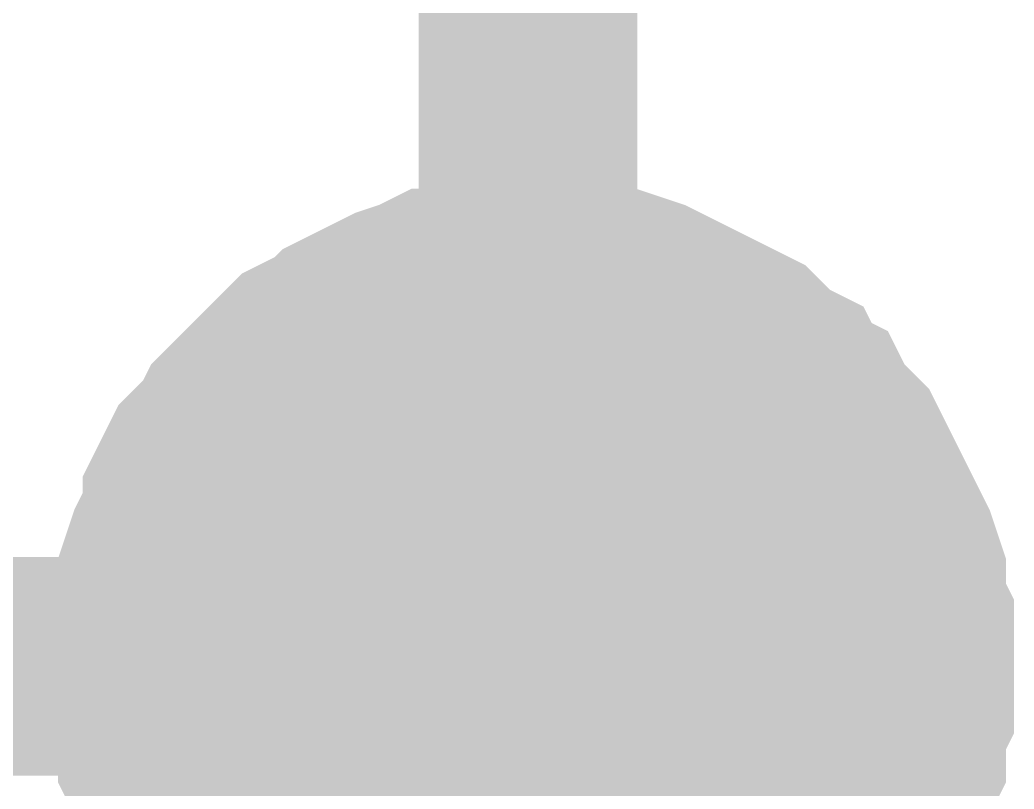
# Model space of a CAD drawing. Header units: inches. Extents: x 0 to 22.3, y 0 to 15.7.
# Drawn here: x 2.5727 to 2.6263, y 5.4932 to 5.5348 of the extents above; entities that cross this region are included whole.
import ezdxf

# ---------------------------------------------------------------- set-up
doc = ezdxf.new("R2010")
doc.units = ezdxf.units.IN
doc.header["$MEASUREMENT"] = 0
doc.layers.add('Sheet', color=255, linetype='Continuous')

msp = doc.modelspace()

# ---------------------------------------------------------------- linework, layer by layer
at = {"layer": 'Sheet'}
for points in [[(2.600075, 6.669848, 0.0118, 0.0118, 0), (2.600075, 5.499862, 0.0118, 0.0118, 0), (2.600075, 5.430025, 0.0118, 0.0118, 0)], [(2.580184, 5.499862, 0.0118, 0.0118, 0), (2.580184, 5.500746, 0.0118, 0.0118, 0), (2.580184, 5.502072, 0.0118, 0.0118, 0), (2.580626, 5.502956, 0.0118, 0.0118, 0), (2.580626, 5.50384, 0.0118, 0.0118, 0), (2.580626, 5.504724, 0.0118, 0.0118, 0), (2.581068, 5.50605, 0.0118, 0.0118, 0), (2.58151, 5.506934, 0.0118, 0.0118, 0), (2.581952, 5.507818, 0.0118, 0.0118, 0), (2.581952, 5.508702, 0.0118, 0.0118, 0), (2.582394, 5.509586, 0.0118, 0.0118, 0), (2.582836, 5.51047, 0.0118, 0.0118, 0), (2.58372, 5.511354, 0.0118, 0.0118, 0), (2.584162, 5.511796, 0.0118, 0.0118, 0), (2.584604, 5.51268, 0.0118, 0.0118, 0), (2.585488, 5.513564, 0.0118, 0.0118, 0), (2.58593, 5.514006, 0.0118, 0.0118, 0), (2.586814, 5.51489, 0.0118, 0.0118, 0), (2.587256, 5.515332, 0.0118, 0.0118, 0), (2.58814, 5.516216, 0.0118, 0.0118, 0), (2.589024, 5.516658, 0.0118, 0.0118, 0), (2.589908, 5.5171, 0.0118, 0.0118, 0), (2.59035, 5.517542, 0.0118, 0.0118, 0), (2.591235, 5.517984, 0.0118, 0.0118, 0), (2.592119, 5.518426, 0.0118, 0.0118, 0), (2.593003, 5.518868, 0.0118, 0.0118, 0), (2.594329, 5.51931, 0.0118, 0.0118, 0), (2.595213, 5.519752, 0.0118, 0.0118, 0), (2.596097, 5.519752, 0.0118, 0.0118, 0), (2.596981, 5.519752, 0.0118, 0.0118, 0), (2.597865, 5.520194, 0.0118, 0.0118, 0), (2.599191, 5.520194, 0.0118, 0.0118, 0), (2.600075, 5.520194, 0.0118, 0.0118, 0)], [(2.580184, 5.499862, 0.0118, 0.0118, 0), (2.580184, 5.500746, 0.0118, 0.0118, 0), (2.580184, 5.502072, 0.0118, 0.0118, 0), (2.580626, 5.502956, 0.0118, 0.0118, 0), (2.580626, 5.50384, 0.0118, 0.0118, 0), (2.580626, 5.504724, 0.0118, 0.0118, 0), (2.581068, 5.50605, 0.0118, 0.0118, 0), (2.58151, 5.506934, 0.0118, 0.0118, 0), (2.581952, 5.507818, 0.0118, 0.0118, 0), (2.581952, 5.508702, 0.0118, 0.0118, 0), (2.582394, 5.509586, 0.0118, 0.0118, 0), (2.582836, 5.51047, 0.0118, 0.0118, 0), (2.58372, 5.511354, 0.0118, 0.0118, 0), (2.584162, 5.511796, 0.0118, 0.0118, 0), (2.584604, 5.51268, 0.0118, 0.0118, 0), (2.585488, 5.513564, 0.0118, 0.0118, 0), (2.58593, 5.514006, 0.0118, 0.0118, 0), (2.586814, 5.51489, 0.0118, 0.0118, 0), (2.587256, 5.515332, 0.0118, 0.0118, 0), (2.58814, 5.516216, 0.0118, 0.0118, 0), (2.589024, 5.516658, 0.0118, 0.0118, 0), (2.589908, 5.5171, 0.0118, 0.0118, 0), (2.59035, 5.517542, 0.0118, 0.0118, 0), (2.591235, 5.517984, 0.0118, 0.0118, 0), (2.592119, 5.518426, 0.0118, 0.0118, 0), (2.593003, 5.518868, 0.0118, 0.0118, 0), (2.594329, 5.51931, 0.0118, 0.0118, 0), (2.595213, 5.519752, 0.0118, 0.0118, 0), (2.596097, 5.519752, 0.0118, 0.0118, 0), (2.596981, 5.519752, 0.0118, 0.0118, 0), (2.597865, 5.520194, 0.0118, 0.0118, 0), (2.599191, 5.520194, 0.0118, 0.0118, 0), (2.600075, 5.520194, 0.0118, 0.0118, 0)], [(2.580184, 5.499862, 0.0118, 0.0118, 0), (2.580184, 5.500746, 0.0118, 0.0118, 0), (2.580184, 5.502072, 0.0118, 0.0118, 0), (2.580626, 5.502956, 0.0118, 0.0118, 0), (2.580626, 5.50384, 0.0118, 0.0118, 0), (2.580626, 5.504724, 0.0118, 0.0118, 0), (2.581068, 5.50605, 0.0118, 0.0118, 0), (2.58151, 5.506934, 0.0118, 0.0118, 0), (2.581952, 5.507818, 0.0118, 0.0118, 0), (2.581952, 5.508702, 0.0118, 0.0118, 0), (2.582394, 5.509586, 0.0118, 0.0118, 0), (2.582836, 5.51047, 0.0118, 0.0118, 0), (2.58372, 5.511354, 0.0118, 0.0118, 0), (2.584162, 5.511796, 0.0118, 0.0118, 0), (2.584604, 5.51268, 0.0118, 0.0118, 0), (2.585488, 5.513564, 0.0118, 0.0118, 0), (2.58593, 5.514006, 0.0118, 0.0118, 0), (2.586814, 5.51489, 0.0118, 0.0118, 0), (2.587256, 5.515332, 0.0118, 0.0118, 0), (2.58814, 5.516216, 0.0118, 0.0118, 0), (2.589024, 5.516658, 0.0118, 0.0118, 0), (2.589908, 5.5171, 0.0118, 0.0118, 0), (2.59035, 5.517542, 0.0118, 0.0118, 0), (2.591235, 5.517984, 0.0118, 0.0118, 0), (2.592119, 5.518426, 0.0118, 0.0118, 0), (2.593003, 5.518868, 0.0118, 0.0118, 0), (2.594329, 5.51931, 0.0118, 0.0118, 0), (2.595213, 5.519752, 0.0118, 0.0118, 0), (2.596097, 5.519752, 0.0118, 0.0118, 0), (2.596981, 5.519752, 0.0118, 0.0118, 0), (2.597865, 5.520194, 0.0118, 0.0118, 0), (2.599191, 5.520194, 0.0118, 0.0118, 0), (2.600075, 5.520194, 0.0118, 0.0118, 0)], [(2.580184, 5.499862, 0.0118, 0.0118, 0), (2.580184, 5.500746, 0.0118, 0.0118, 0), (2.580184, 5.502072, 0.0118, 0.0118, 0), (2.580626, 5.502956, 0.0118, 0.0118, 0), (2.580626, 5.50384, 0.0118, 0.0118, 0), (2.580626, 5.504724, 0.0118, 0.0118, 0), (2.581068, 5.50605, 0.0118, 0.0118, 0), (2.58151, 5.506934, 0.0118, 0.0118, 0), (2.581952, 5.507818, 0.0118, 0.0118, 0), (2.581952, 5.508702, 0.0118, 0.0118, 0), (2.582394, 5.509586, 0.0118, 0.0118, 0), (2.582836, 5.51047, 0.0118, 0.0118, 0), (2.58372, 5.511354, 0.0118, 0.0118, 0), (2.584162, 5.511796, 0.0118, 0.0118, 0), (2.584604, 5.51268, 0.0118, 0.0118, 0), (2.585488, 5.513564, 0.0118, 0.0118, 0), (2.58593, 5.514006, 0.0118, 0.0118, 0), (2.586814, 5.51489, 0.0118, 0.0118, 0), (2.587256, 5.515332, 0.0118, 0.0118, 0), (2.58814, 5.516216, 0.0118, 0.0118, 0), (2.589024, 5.516658, 0.0118, 0.0118, 0), (2.589908, 5.5171, 0.0118, 0.0118, 0), (2.59035, 5.517542, 0.0118, 0.0118, 0), (2.591235, 5.517984, 0.0118, 0.0118, 0), (2.592119, 5.518426, 0.0118, 0.0118, 0), (2.593003, 5.518868, 0.0118, 0.0118, 0), (2.594329, 5.51931, 0.0118, 0.0118, 0), (2.595213, 5.519752, 0.0118, 0.0118, 0), (2.596097, 5.519752, 0.0118, 0.0118, 0), (2.596981, 5.519752, 0.0118, 0.0118, 0), (2.597865, 5.520194, 0.0118, 0.0118, 0), (2.599191, 5.520194, 0.0118, 0.0118, 0), (2.600075, 5.520194, 0.0118, 0.0118, 0)], [(2.600075, 5.520194, 0.0118, 0.0118, 0), (2.600075, 5.520194, 0.0118, 0.0118, 0)], [(2.600075, 5.520194, 0.0118, 0.0118, 0), (2.600959, 5.520194, 0.0118, 0.0118, 0), (2.602286, 5.520194, 0.0118, 0.0118, 0), (2.60317, 5.519752, 0.0118, 0.0118, 0), (2.604054, 5.519752, 0.0118, 0.0118, 0), (2.604938, 5.519752, 0.0118, 0.0118, 0), (2.606264, 5.51931, 0.0118, 0.0118, 0), (2.607148, 5.518868, 0.0118, 0.0118, 0), (2.608032, 5.518426, 0.0118, 0.0118, 0), (2.608916, 5.517984, 0.0118, 0.0118, 0), (2.6098, 5.517542, 0.0118, 0.0118, 0), (2.610684, 5.5171, 0.0118, 0.0118, 0), (2.611568, 5.516658, 0.0118, 0.0118, 0), (2.61201, 5.516216, 0.0118, 0.0118, 0), (2.612894, 5.515332, 0.0118, 0.0118, 0), (2.613779, 5.51489, 0.0118, 0.0118, 0), (2.614221, 5.514006, 0.0118, 0.0118, 0), (2.615105, 5.513564, 0.0118, 0.0118, 0), (2.615547, 5.51268, 0.0118, 0.0118, 0), (2.616431, 5.511796, 0.0118, 0.0118, 0), (2.616873, 5.511354, 0.0118, 0.0118, 0), (2.617315, 5.51047, 0.0118, 0.0118, 0), (2.617757, 5.509586, 0.0118, 0.0118, 0), (2.618199, 5.508702, 0.0118, 0.0118, 0), (2.618641, 5.507818, 0.0118, 0.0118, 0), (2.619083, 5.506934, 0.0118, 0.0118, 0), (2.619525, 5.50605, 0.0118, 0.0118, 0), (2.619967, 5.504724, 0.0118, 0.0118, 0), (2.619967, 5.50384, 0.0118, 0.0118, 0), (2.619967, 5.502956, 0.0118, 0.0118, 0), (2.620409, 5.502072, 0.0118, 0.0118, 0), (2.620409, 5.500746, 0.0118, 0.0118, 0), (2.620409, 5.499862, 0.0118, 0.0118, 0)], [(2.600075, 5.520194, 0.0118, 0.0118, 0), (2.600075, 5.520194, 0.0118, 0.0118, 0)], [(2.600075, 5.520194, 0.0118, 0.0118, 0), (2.600959, 5.520194, 0.0118, 0.0118, 0), (2.602286, 5.520194, 0.0118, 0.0118, 0), (2.60317, 5.519752, 0.0118, 0.0118, 0), (2.604054, 5.519752, 0.0118, 0.0118, 0), (2.604938, 5.519752, 0.0118, 0.0118, 0), (2.606264, 5.51931, 0.0118, 0.0118, 0), (2.607148, 5.518868, 0.0118, 0.0118, 0), (2.608032, 5.518426, 0.0118, 0.0118, 0), (2.608916, 5.517984, 0.0118, 0.0118, 0), (2.6098, 5.517542, 0.0118, 0.0118, 0), (2.610684, 5.5171, 0.0118, 0.0118, 0), (2.611568, 5.516658, 0.0118, 0.0118, 0), (2.61201, 5.516216, 0.0118, 0.0118, 0), (2.612894, 5.515332, 0.0118, 0.0118, 0), (2.613779, 5.51489, 0.0118, 0.0118, 0), (2.614221, 5.514006, 0.0118, 0.0118, 0), (2.615105, 5.513564, 0.0118, 0.0118, 0), (2.615547, 5.51268, 0.0118, 0.0118, 0), (2.616431, 5.511796, 0.0118, 0.0118, 0), (2.616873, 5.511354, 0.0118, 0.0118, 0), (2.617315, 5.51047, 0.0118, 0.0118, 0), (2.617757, 5.509586, 0.0118, 0.0118, 0), (2.618199, 5.508702, 0.0118, 0.0118, 0), (2.618641, 5.507818, 0.0118, 0.0118, 0), (2.619083, 5.506934, 0.0118, 0.0118, 0), (2.619525, 5.50605, 0.0118, 0.0118, 0), (2.619967, 5.504724, 0.0118, 0.0118, 0), (2.619967, 5.50384, 0.0118, 0.0118, 0), (2.619967, 5.502956, 0.0118, 0.0118, 0), (2.620409, 5.502072, 0.0118, 0.0118, 0), (2.620409, 5.500746, 0.0118, 0.0118, 0), (2.620409, 5.499862, 0.0118, 0.0118, 0)], [(2.600075, 5.520194, 0.0118, 0.0118, 0), (2.600075, 5.520194, 0.0118, 0.0118, 0)], [(2.600075, 5.520194, 0.0118, 0.0118, 0), (2.600959, 5.520194, 0.0118, 0.0118, 0), (2.602286, 5.520194, 0.0118, 0.0118, 0), (2.60317, 5.519752, 0.0118, 0.0118, 0), (2.604054, 5.519752, 0.0118, 0.0118, 0), (2.604938, 5.519752, 0.0118, 0.0118, 0), (2.606264, 5.51931, 0.0118, 0.0118, 0), (2.607148, 5.518868, 0.0118, 0.0118, 0), (2.608032, 5.518426, 0.0118, 0.0118, 0), (2.608916, 5.517984, 0.0118, 0.0118, 0), (2.6098, 5.517542, 0.0118, 0.0118, 0), (2.610684, 5.5171, 0.0118, 0.0118, 0), (2.611568, 5.516658, 0.0118, 0.0118, 0), (2.61201, 5.516216, 0.0118, 0.0118, 0), (2.612894, 5.515332, 0.0118, 0.0118, 0), (2.613779, 5.51489, 0.0118, 0.0118, 0), (2.614221, 5.514006, 0.0118, 0.0118, 0), (2.615105, 5.513564, 0.0118, 0.0118, 0), (2.615547, 5.51268, 0.0118, 0.0118, 0), (2.616431, 5.511796, 0.0118, 0.0118, 0), (2.616873, 5.511354, 0.0118, 0.0118, 0), (2.617315, 5.51047, 0.0118, 0.0118, 0), (2.617757, 5.509586, 0.0118, 0.0118, 0), (2.618199, 5.508702, 0.0118, 0.0118, 0), (2.618641, 5.507818, 0.0118, 0.0118, 0), (2.619083, 5.506934, 0.0118, 0.0118, 0), (2.619525, 5.50605, 0.0118, 0.0118, 0), (2.619967, 5.504724, 0.0118, 0.0118, 0), (2.619967, 5.50384, 0.0118, 0.0118, 0), (2.619967, 5.502956, 0.0118, 0.0118, 0), (2.620409, 5.502072, 0.0118, 0.0118, 0), (2.620409, 5.500746, 0.0118, 0.0118, 0), (2.620409, 5.499862, 0.0118, 0.0118, 0)], [(2.600075, 5.520194, 0.0118, 0.0118, 0), (2.600075, 5.520194, 0.0118, 0.0118, 0)], [(2.600075, 5.520194, 0.0118, 0.0118, 0), (2.600959, 5.520194, 0.0118, 0.0118, 0), (2.602286, 5.520194, 0.0118, 0.0118, 0), (2.60317, 5.519752, 0.0118, 0.0118, 0), (2.604054, 5.519752, 0.0118, 0.0118, 0), (2.604938, 5.519752, 0.0118, 0.0118, 0), (2.606264, 5.51931, 0.0118, 0.0118, 0), (2.607148, 5.518868, 0.0118, 0.0118, 0), (2.608032, 5.518426, 0.0118, 0.0118, 0), (2.608916, 5.517984, 0.0118, 0.0118, 0), (2.6098, 5.517542, 0.0118, 0.0118, 0), (2.610684, 5.5171, 0.0118, 0.0118, 0), (2.611568, 5.516658, 0.0118, 0.0118, 0), (2.61201, 5.516216, 0.0118, 0.0118, 0), (2.612894, 5.515332, 0.0118, 0.0118, 0), (2.613779, 5.51489, 0.0118, 0.0118, 0), (2.614221, 5.514006, 0.0118, 0.0118, 0), (2.615105, 5.513564, 0.0118, 0.0118, 0), (2.615547, 5.51268, 0.0118, 0.0118, 0), (2.616431, 5.511796, 0.0118, 0.0118, 0), (2.616873, 5.511354, 0.0118, 0.0118, 0), (2.617315, 5.51047, 0.0118, 0.0118, 0), (2.617757, 5.509586, 0.0118, 0.0118, 0), (2.618199, 5.508702, 0.0118, 0.0118, 0), (2.618641, 5.507818, 0.0118, 0.0118, 0), (2.619083, 5.506934, 0.0118, 0.0118, 0), (2.619525, 5.50605, 0.0118, 0.0118, 0), (2.619967, 5.504724, 0.0118, 0.0118, 0), (2.619967, 5.50384, 0.0118, 0.0118, 0), (2.619967, 5.502956, 0.0118, 0.0118, 0), (2.620409, 5.502072, 0.0118, 0.0118, 0), (2.620409, 5.500746, 0.0118, 0.0118, 0), (2.620409, 5.499862, 0.0118, 0.0118, 0)], [(2.580184, 5.499862, 0.0039, 0.0039, 0), (2.580184, 5.500746, 0.0039, 0.0039, 0), (2.580184, 5.502072, 0.0039, 0.0039, 0), (2.580626, 5.502956, 0.0039, 0.0039, 0), (2.580626, 5.50384, 0.0039, 0.0039, 0), (2.580626, 5.504724, 0.0039, 0.0039, 0), (2.581068, 5.50605, 0.0039, 0.0039, 0), (2.58151, 5.506934, 0.0039, 0.0039, 0), (2.581952, 5.507818, 0.0039, 0.0039, 0), (2.581952, 5.508702, 0.0039, 0.0039, 0), (2.582394, 5.509586, 0.0039, 0.0039, 0), (2.582836, 5.51047, 0.0039, 0.0039, 0), (2.58372, 5.511354, 0.0039, 0.0039, 0), (2.584162, 5.511796, 0.0039, 0.0039, 0), (2.584604, 5.51268, 0.0039, 0.0039, 0), (2.585488, 5.513564, 0.0039, 0.0039, 0), (2.58593, 5.514006, 0.0039, 0.0039, 0), (2.586814, 5.51489, 0.0039, 0.0039, 0), (2.587256, 5.515332, 0.0039, 0.0039, 0), (2.58814, 5.516216, 0.0039, 0.0039, 0), (2.589024, 5.516658, 0.0039, 0.0039, 0), (2.589908, 5.5171, 0.0039, 0.0039, 0), (2.59035, 5.517542, 0.0039, 0.0039, 0), (2.591235, 5.517984, 0.0039, 0.0039, 0), (2.592119, 5.518426, 0.0039, 0.0039, 0), (2.593003, 5.518868, 0.0039, 0.0039, 0), (2.594329, 5.51931, 0.0039, 0.0039, 0), (2.595213, 5.519752, 0.0039, 0.0039, 0), (2.596097, 5.519752, 0.0039, 0.0039, 0), (2.596981, 5.519752, 0.0039, 0.0039, 0), (2.597865, 5.520194, 0.0039, 0.0039, 0), (2.599191, 5.520194, 0.0039, 0.0039, 0), (2.600075, 5.520194, 0.0039, 0.0039, 0)], [(2.580184, 5.499862, 0.0039, 0.0039, 0), (2.580184, 5.500746, 0.0039, 0.0039, 0), (2.580184, 5.502072, 0.0039, 0.0039, 0), (2.580626, 5.502956, 0.0039, 0.0039, 0), (2.580626, 5.50384, 0.0039, 0.0039, 0), (2.580626, 5.504724, 0.0039, 0.0039, 0), (2.581068, 5.50605, 0.0039, 0.0039, 0), (2.58151, 5.506934, 0.0039, 0.0039, 0), (2.581952, 5.507818, 0.0039, 0.0039, 0), (2.581952, 5.508702, 0.0039, 0.0039, 0), (2.582394, 5.509586, 0.0039, 0.0039, 0), (2.582836, 5.51047, 0.0039, 0.0039, 0), (2.58372, 5.511354, 0.0039, 0.0039, 0), (2.584162, 5.511796, 0.0039, 0.0039, 0), (2.584604, 5.51268, 0.0039, 0.0039, 0), (2.585488, 5.513564, 0.0039, 0.0039, 0), (2.58593, 5.514006, 0.0039, 0.0039, 0), (2.586814, 5.51489, 0.0039, 0.0039, 0), (2.587256, 5.515332, 0.0039, 0.0039, 0), (2.58814, 5.516216, 0.0039, 0.0039, 0), (2.589024, 5.516658, 0.0039, 0.0039, 0), (2.589908, 5.5171, 0.0039, 0.0039, 0), (2.59035, 5.517542, 0.0039, 0.0039, 0), (2.591235, 5.517984, 0.0039, 0.0039, 0), (2.592119, 5.518426, 0.0039, 0.0039, 0), (2.593003, 5.518868, 0.0039, 0.0039, 0), (2.594329, 5.51931, 0.0039, 0.0039, 0), (2.595213, 5.519752, 0.0039, 0.0039, 0), (2.596097, 5.519752, 0.0039, 0.0039, 0), (2.596981, 5.519752, 0.0039, 0.0039, 0), (2.597865, 5.520194, 0.0039, 0.0039, 0), (2.599191, 5.520194, 0.0039, 0.0039, 0), (2.600075, 5.520194, 0.0039, 0.0039, 0)], [(2.580184, 5.499862, 0.0039, 0.0039, 0), (2.580184, 5.500746, 0.0039, 0.0039, 0), (2.580184, 5.502072, 0.0039, 0.0039, 0), (2.580626, 5.502956, 0.0039, 0.0039, 0), (2.580626, 5.50384, 0.0039, 0.0039, 0), (2.580626, 5.504724, 0.0039, 0.0039, 0), (2.581068, 5.50605, 0.0039, 0.0039, 0), (2.58151, 5.506934, 0.0039, 0.0039, 0), (2.581952, 5.507818, 0.0039, 0.0039, 0), (2.581952, 5.508702, 0.0039, 0.0039, 0), (2.582394, 5.509586, 0.0039, 0.0039, 0), (2.582836, 5.51047, 0.0039, 0.0039, 0), (2.58372, 5.511354, 0.0039, 0.0039, 0), (2.584162, 5.511796, 0.0039, 0.0039, 0), (2.584604, 5.51268, 0.0039, 0.0039, 0), (2.585488, 5.513564, 0.0039, 0.0039, 0), (2.58593, 5.514006, 0.0039, 0.0039, 0), (2.586814, 5.51489, 0.0039, 0.0039, 0), (2.587256, 5.515332, 0.0039, 0.0039, 0), (2.58814, 5.516216, 0.0039, 0.0039, 0), (2.589024, 5.516658, 0.0039, 0.0039, 0), (2.589908, 5.5171, 0.0039, 0.0039, 0), (2.59035, 5.517542, 0.0039, 0.0039, 0), (2.591235, 5.517984, 0.0039, 0.0039, 0), (2.592119, 5.518426, 0.0039, 0.0039, 0), (2.593003, 5.518868, 0.0039, 0.0039, 0), (2.594329, 5.51931, 0.0039, 0.0039, 0), (2.595213, 5.519752, 0.0039, 0.0039, 0), (2.596097, 5.519752, 0.0039, 0.0039, 0), (2.596981, 5.519752, 0.0039, 0.0039, 0), (2.597865, 5.520194, 0.0039, 0.0039, 0), (2.599191, 5.520194, 0.0039, 0.0039, 0), (2.600075, 5.520194, 0.0039, 0.0039, 0)], [(2.580184, 5.499862, 0.0039, 0.0039, 0), (2.580184, 5.500746, 0.0039, 0.0039, 0), (2.580184, 5.502072, 0.0039, 0.0039, 0), (2.580626, 5.502956, 0.0039, 0.0039, 0), (2.580626, 5.50384, 0.0039, 0.0039, 0), (2.580626, 5.504724, 0.0039, 0.0039, 0), (2.581068, 5.50605, 0.0039, 0.0039, 0), (2.58151, 5.506934, 0.0039, 0.0039, 0), (2.581952, 5.507818, 0.0039, 0.0039, 0), (2.581952, 5.508702, 0.0039, 0.0039, 0), (2.582394, 5.509586, 0.0039, 0.0039, 0), (2.582836, 5.51047, 0.0039, 0.0039, 0), (2.58372, 5.511354, 0.0039, 0.0039, 0), (2.584162, 5.511796, 0.0039, 0.0039, 0), (2.584604, 5.51268, 0.0039, 0.0039, 0), (2.585488, 5.513564, 0.0039, 0.0039, 0), (2.58593, 5.514006, 0.0039, 0.0039, 0), (2.586814, 5.51489, 0.0039, 0.0039, 0), (2.587256, 5.515332, 0.0039, 0.0039, 0), (2.58814, 5.516216, 0.0039, 0.0039, 0), (2.589024, 5.516658, 0.0039, 0.0039, 0), (2.589908, 5.5171, 0.0039, 0.0039, 0), (2.59035, 5.517542, 0.0039, 0.0039, 0), (2.591235, 5.517984, 0.0039, 0.0039, 0), (2.592119, 5.518426, 0.0039, 0.0039, 0), (2.593003, 5.518868, 0.0039, 0.0039, 0), (2.594329, 5.51931, 0.0039, 0.0039, 0), (2.595213, 5.519752, 0.0039, 0.0039, 0), (2.596097, 5.519752, 0.0039, 0.0039, 0), (2.596981, 5.519752, 0.0039, 0.0039, 0), (2.597865, 5.520194, 0.0039, 0.0039, 0), (2.599191, 5.520194, 0.0039, 0.0039, 0), (2.600075, 5.520194, 0.0039, 0.0039, 0)], [(2.600075, 5.520194, 0.0039, 0.0039, 0), (2.600075, 5.520194, 0.0039, 0.0039, 0)], [(2.600075, 5.520194, 0.0039, 0.0039, 0), (2.600959, 5.520194, 0.0039, 0.0039, 0), (2.602286, 5.520194, 0.0039, 0.0039, 0), (2.60317, 5.519752, 0.0039, 0.0039, 0), (2.604054, 5.519752, 0.0039, 0.0039, 0), (2.604938, 5.519752, 0.0039, 0.0039, 0), (2.606264, 5.51931, 0.0039, 0.0039, 0), (2.607148, 5.518868, 0.0039, 0.0039, 0), (2.608032, 5.518426, 0.0039, 0.0039, 0), (2.608916, 5.517984, 0.0039, 0.0039, 0), (2.6098, 5.517542, 0.0039, 0.0039, 0), (2.610684, 5.5171, 0.0039, 0.0039, 0), (2.611568, 5.516658, 0.0039, 0.0039, 0), (2.61201, 5.516216, 0.0039, 0.0039, 0), (2.612894, 5.515332, 0.0039, 0.0039, 0), (2.613779, 5.51489, 0.0039, 0.0039, 0), (2.614221, 5.514006, 0.0039, 0.0039, 0), (2.615105, 5.513564, 0.0039, 0.0039, 0), (2.615547, 5.51268, 0.0039, 0.0039, 0), (2.616431, 5.511796, 0.0039, 0.0039, 0), (2.616873, 5.511354, 0.0039, 0.0039, 0), (2.617315, 5.51047, 0.0039, 0.0039, 0), (2.617757, 5.509586, 0.0039, 0.0039, 0), (2.618199, 5.508702, 0.0039, 0.0039, 0), (2.618641, 5.507818, 0.0039, 0.0039, 0), (2.619083, 5.506934, 0.0039, 0.0039, 0), (2.619525, 5.50605, 0.0039, 0.0039, 0), (2.619967, 5.504724, 0.0039, 0.0039, 0), (2.619967, 5.50384, 0.0039, 0.0039, 0), (2.619967, 5.502956, 0.0039, 0.0039, 0), (2.620409, 5.502072, 0.0039, 0.0039, 0), (2.620409, 5.500746, 0.0039, 0.0039, 0), (2.620409, 5.499862, 0.0039, 0.0039, 0)], [(2.600075, 5.520194, 0.0039, 0.0039, 0), (2.600075, 5.520194, 0.0039, 0.0039, 0)], [(2.600075, 5.520194, 0.0039, 0.0039, 0), (2.600959, 5.520194, 0.0039, 0.0039, 0), (2.602286, 5.520194, 0.0039, 0.0039, 0), (2.60317, 5.519752, 0.0039, 0.0039, 0), (2.604054, 5.519752, 0.0039, 0.0039, 0), (2.604938, 5.519752, 0.0039, 0.0039, 0), (2.606264, 5.51931, 0.0039, 0.0039, 0), (2.607148, 5.518868, 0.0039, 0.0039, 0), (2.608032, 5.518426, 0.0039, 0.0039, 0), (2.608916, 5.517984, 0.0039, 0.0039, 0), (2.6098, 5.517542, 0.0039, 0.0039, 0), (2.610684, 5.5171, 0.0039, 0.0039, 0), (2.611568, 5.516658, 0.0039, 0.0039, 0), (2.61201, 5.516216, 0.0039, 0.0039, 0), (2.612894, 5.515332, 0.0039, 0.0039, 0), (2.613779, 5.51489, 0.0039, 0.0039, 0), (2.614221, 5.514006, 0.0039, 0.0039, 0), (2.615105, 5.513564, 0.0039, 0.0039, 0), (2.615547, 5.51268, 0.0039, 0.0039, 0), (2.616431, 5.511796, 0.0039, 0.0039, 0), (2.616873, 5.511354, 0.0039, 0.0039, 0), (2.617315, 5.51047, 0.0039, 0.0039, 0), (2.617757, 5.509586, 0.0039, 0.0039, 0), (2.618199, 5.508702, 0.0039, 0.0039, 0), (2.618641, 5.507818, 0.0039, 0.0039, 0), (2.619083, 5.506934, 0.0039, 0.0039, 0), (2.619525, 5.50605, 0.0039, 0.0039, 0), (2.619967, 5.504724, 0.0039, 0.0039, 0), (2.619967, 5.50384, 0.0039, 0.0039, 0), (2.619967, 5.502956, 0.0039, 0.0039, 0), (2.620409, 5.502072, 0.0039, 0.0039, 0), (2.620409, 5.500746, 0.0039, 0.0039, 0), (2.620409, 5.499862, 0.0039, 0.0039, 0)], [(2.600075, 5.520194, 0.0039, 0.0039, 0), (2.600075, 5.520194, 0.0039, 0.0039, 0)], [(2.600075, 5.520194, 0.0039, 0.0039, 0), (2.600959, 5.520194, 0.0039, 0.0039, 0), (2.602286, 5.520194, 0.0039, 0.0039, 0), (2.60317, 5.519752, 0.0039, 0.0039, 0), (2.604054, 5.519752, 0.0039, 0.0039, 0), (2.604938, 5.519752, 0.0039, 0.0039, 0), (2.606264, 5.51931, 0.0039, 0.0039, 0), (2.607148, 5.518868, 0.0039, 0.0039, 0), (2.608032, 5.518426, 0.0039, 0.0039, 0), (2.608916, 5.517984, 0.0039, 0.0039, 0), (2.6098, 5.517542, 0.0039, 0.0039, 0), (2.610684, 5.5171, 0.0039, 0.0039, 0), (2.611568, 5.516658, 0.0039, 0.0039, 0), (2.61201, 5.516216, 0.0039, 0.0039, 0), (2.612894, 5.515332, 0.0039, 0.0039, 0), (2.613779, 5.51489, 0.0039, 0.0039, 0), (2.614221, 5.514006, 0.0039, 0.0039, 0), (2.615105, 5.513564, 0.0039, 0.0039, 0), (2.615547, 5.51268, 0.0039, 0.0039, 0), (2.616431, 5.511796, 0.0039, 0.0039, 0), (2.616873, 5.511354, 0.0039, 0.0039, 0), (2.617315, 5.51047, 0.0039, 0.0039, 0), (2.617757, 5.509586, 0.0039, 0.0039, 0), (2.618199, 5.508702, 0.0039, 0.0039, 0), (2.618641, 5.507818, 0.0039, 0.0039, 0), (2.619083, 5.506934, 0.0039, 0.0039, 0), (2.619525, 5.50605, 0.0039, 0.0039, 0), (2.619967, 5.504724, 0.0039, 0.0039, 0), (2.619967, 5.50384, 0.0039, 0.0039, 0), (2.619967, 5.502956, 0.0039, 0.0039, 0), (2.620409, 5.502072, 0.0039, 0.0039, 0), (2.620409, 5.500746, 0.0039, 0.0039, 0), (2.620409, 5.499862, 0.0039, 0.0039, 0)], [(2.600075, 5.520194, 0.0039, 0.0039, 0), (2.600075, 5.520194, 0.0039, 0.0039, 0)], [(2.600075, 5.520194, 0.0039, 0.0039, 0), (2.600959, 5.520194, 0.0039, 0.0039, 0), (2.602286, 5.520194, 0.0039, 0.0039, 0), (2.60317, 5.519752, 0.0039, 0.0039, 0), (2.604054, 5.519752, 0.0039, 0.0039, 0), (2.604938, 5.519752, 0.0039, 0.0039, 0), (2.606264, 5.51931, 0.0039, 0.0039, 0), (2.607148, 5.518868, 0.0039, 0.0039, 0), (2.608032, 5.518426, 0.0039, 0.0039, 0), (2.608916, 5.517984, 0.0039, 0.0039, 0), (2.6098, 5.517542, 0.0039, 0.0039, 0), (2.610684, 5.5171, 0.0039, 0.0039, 0), (2.611568, 5.516658, 0.0039, 0.0039, 0), (2.61201, 5.516216, 0.0039, 0.0039, 0), (2.612894, 5.515332, 0.0039, 0.0039, 0), (2.613779, 5.51489, 0.0039, 0.0039, 0), (2.614221, 5.514006, 0.0039, 0.0039, 0), (2.615105, 5.513564, 0.0039, 0.0039, 0), (2.615547, 5.51268, 0.0039, 0.0039, 0), (2.616431, 5.511796, 0.0039, 0.0039, 0), (2.616873, 5.511354, 0.0039, 0.0039, 0), (2.617315, 5.51047, 0.0039, 0.0039, 0), (2.617757, 5.509586, 0.0039, 0.0039, 0), (2.618199, 5.508702, 0.0039, 0.0039, 0), (2.618641, 5.507818, 0.0039, 0.0039, 0), (2.619083, 5.506934, 0.0039, 0.0039, 0), (2.619525, 5.50605, 0.0039, 0.0039, 0), (2.619967, 5.504724, 0.0039, 0.0039, 0), (2.619967, 5.50384, 0.0039, 0.0039, 0), (2.619967, 5.502956, 0.0039, 0.0039, 0), (2.620409, 5.502072, 0.0039, 0.0039, 0), (2.620409, 5.500746, 0.0039, 0.0039, 0), (2.620409, 5.499862, 0.0039, 0.0039, 0)], [(2.400274, 5.499862, 0.0118, 0.0118, 0), (2.600075, 5.499862, 0.0118, 0.0118, 0)], [(2.584604, 5.487044, 0.0118, 0.0118, 0), (2.584162, 5.487928, 0.0118, 0.0118, 0), (2.58372, 5.488812, 0.0118, 0.0118, 0), (2.582836, 5.489696, 0.0118, 0.0118, 0), (2.582394, 5.490138, 0.0118, 0.0118, 0), (2.581952, 5.491022, 0.0118, 0.0118, 0), (2.581952, 5.491906, 0.0118, 0.0118, 0), (2.58151, 5.49279, 0.0118, 0.0118, 0), (2.581068, 5.494116, 0.0118, 0.0118, 0), (2.580626, 5.495, 0.0118, 0.0118, 0), (2.580626, 5.495884, 0.0118, 0.0118, 0), (2.580626, 5.496768, 0.0118, 0.0118, 0), (2.580184, 5.497652, 0.0118, 0.0118, 0), (2.580184, 5.498978, 0.0118, 0.0118, 0), (2.580184, 5.499862, 0.0118, 0.0118, 0)], [(2.580184, 5.499862, 0.0118, 0.0118, 0), (2.580184, 5.499862, 0.0118, 0.0118, 0)], [(2.584604, 5.487044, 0.0118, 0.0118, 0), (2.584162, 5.487928, 0.0118, 0.0118, 0), (2.58372, 5.488812, 0.0118, 0.0118, 0), (2.582836, 5.489696, 0.0118, 0.0118, 0), (2.582394, 5.490138, 0.0118, 0.0118, 0), (2.581952, 5.491022, 0.0118, 0.0118, 0), (2.581952, 5.491906, 0.0118, 0.0118, 0), (2.58151, 5.49279, 0.0118, 0.0118, 0), (2.581068, 5.494116, 0.0118, 0.0118, 0), (2.580626, 5.495, 0.0118, 0.0118, 0), (2.580626, 5.495884, 0.0118, 0.0118, 0), (2.580626, 5.496768, 0.0118, 0.0118, 0), (2.580184, 5.497652, 0.0118, 0.0118, 0), (2.580184, 5.498978, 0.0118, 0.0118, 0), (2.580184, 5.499862, 0.0118, 0.0118, 0)], [(2.580184, 5.499862, 0.0118, 0.0118, 0), (2.580184, 5.499862, 0.0118, 0.0118, 0)], [(2.584604, 5.487044, 0.0118, 0.0118, 0), (2.584162, 5.487928, 0.0118, 0.0118, 0), (2.58372, 5.488812, 0.0118, 0.0118, 0), (2.582836, 5.489696, 0.0118, 0.0118, 0), (2.582394, 5.490138, 0.0118, 0.0118, 0), (2.581952, 5.491022, 0.0118, 0.0118, 0), (2.581952, 5.491906, 0.0118, 0.0118, 0), (2.58151, 5.49279, 0.0118, 0.0118, 0), (2.581068, 5.494116, 0.0118, 0.0118, 0), (2.580626, 5.495, 0.0118, 0.0118, 0), (2.580626, 5.495884, 0.0118, 0.0118, 0), (2.580626, 5.496768, 0.0118, 0.0118, 0), (2.580184, 5.497652, 0.0118, 0.0118, 0), (2.580184, 5.498978, 0.0118, 0.0118, 0), (2.580184, 5.499862, 0.0118, 0.0118, 0)], [(2.580184, 5.499862, 0.0118, 0.0118, 0), (2.580184, 5.499862, 0.0118, 0.0118, 0)], [(2.584604, 5.487044, 0.0118, 0.0118, 0), (2.584162, 5.487928, 0.0118, 0.0118, 0), (2.58372, 5.488812, 0.0118, 0.0118, 0), (2.582836, 5.489696, 0.0118, 0.0118, 0), (2.582394, 5.490138, 0.0118, 0.0118, 0), (2.581952, 5.491022, 0.0118, 0.0118, 0), (2.581952, 5.491906, 0.0118, 0.0118, 0), (2.58151, 5.49279, 0.0118, 0.0118, 0), (2.581068, 5.494116, 0.0118, 0.0118, 0), (2.580626, 5.495, 0.0118, 0.0118, 0), (2.580626, 5.495884, 0.0118, 0.0118, 0), (2.580626, 5.496768, 0.0118, 0.0118, 0), (2.580184, 5.497652, 0.0118, 0.0118, 0), (2.580184, 5.498978, 0.0118, 0.0118, 0), (2.580184, 5.499862, 0.0118, 0.0118, 0)], [(2.580184, 5.499862, 0.0118, 0.0118, 0), (2.580184, 5.499862, 0.0118, 0.0118, 0)], [(2.620409, 5.499862, 0.0118, 0.0118, 0), (2.620409, 5.498978, 0.0118, 0.0118, 0), (2.620409, 5.497652, 0.0118, 0.0118, 0), (2.619967, 5.496768, 0.0118, 0.0118, 0), (2.619967, 5.495884, 0.0118, 0.0118, 0), (2.619967, 5.495, 0.0118, 0.0118, 0), (2.619525, 5.494116, 0.0118, 0.0118, 0), (2.619083, 5.49279, 0.0118, 0.0118, 0), (2.618641, 5.491906, 0.0118, 0.0118, 0), (2.618199, 5.491022, 0.0118, 0.0118, 0), (2.617757, 5.490138, 0.0118, 0.0118, 0), (2.617315, 5.489696, 0.0118, 0.0118, 0), (2.616873, 5.488812, 0.0118, 0.0118, 0), (2.616431, 5.487928, 0.0118, 0.0118, 0), (2.615547, 5.487044, 0.0118, 0.0118, 0)], [(2.620409, 5.499862, 0.0118, 0.0118, 0), (2.620409, 5.498978, 0.0118, 0.0118, 0), (2.620409, 5.497652, 0.0118, 0.0118, 0), (2.619967, 5.496768, 0.0118, 0.0118, 0), (2.619967, 5.495884, 0.0118, 0.0118, 0), (2.619967, 5.495, 0.0118, 0.0118, 0), (2.619525, 5.494116, 0.0118, 0.0118, 0), (2.619083, 5.49279, 0.0118, 0.0118, 0), (2.618641, 5.491906, 0.0118, 0.0118, 0), (2.618199, 5.491022, 0.0118, 0.0118, 0), (2.617757, 5.490138, 0.0118, 0.0118, 0), (2.617315, 5.489696, 0.0118, 0.0118, 0), (2.616873, 5.488812, 0.0118, 0.0118, 0), (2.616431, 5.487928, 0.0118, 0.0118, 0), (2.615547, 5.487044, 0.0118, 0.0118, 0)], [(2.620409, 5.499862, 0.0118, 0.0118, 0), (2.620409, 5.498978, 0.0118, 0.0118, 0), (2.620409, 5.497652, 0.0118, 0.0118, 0), (2.619967, 5.496768, 0.0118, 0.0118, 0), (2.619967, 5.495884, 0.0118, 0.0118, 0), (2.619967, 5.495, 0.0118, 0.0118, 0), (2.619525, 5.494116, 0.0118, 0.0118, 0), (2.619083, 5.49279, 0.0118, 0.0118, 0), (2.618641, 5.491906, 0.0118, 0.0118, 0), (2.618199, 5.491022, 0.0118, 0.0118, 0), (2.617757, 5.490138, 0.0118, 0.0118, 0), (2.617315, 5.489696, 0.0118, 0.0118, 0), (2.616873, 5.488812, 0.0118, 0.0118, 0), (2.616431, 5.487928, 0.0118, 0.0118, 0), (2.615547, 5.487044, 0.0118, 0.0118, 0)], [(2.620409, 5.499862, 0.0118, 0.0118, 0), (2.620409, 5.498978, 0.0118, 0.0118, 0), (2.620409, 5.497652, 0.0118, 0.0118, 0), (2.619967, 5.496768, 0.0118, 0.0118, 0), (2.619967, 5.495884, 0.0118, 0.0118, 0), (2.619967, 5.495, 0.0118, 0.0118, 0), (2.619525, 5.494116, 0.0118, 0.0118, 0), (2.619083, 5.49279, 0.0118, 0.0118, 0), (2.618641, 5.491906, 0.0118, 0.0118, 0), (2.618199, 5.491022, 0.0118, 0.0118, 0), (2.617757, 5.490138, 0.0118, 0.0118, 0), (2.617315, 5.489696, 0.0118, 0.0118, 0), (2.616873, 5.488812, 0.0118, 0.0118, 0), (2.616431, 5.487928, 0.0118, 0.0118, 0), (2.615547, 5.487044, 0.0118, 0.0118, 0)], [(2.620409, 5.499862, 0.0118, 0.0118, 0), (2.620409, 5.499862, 0.0118, 0.0118, 0), (2.620409, 5.499862, 0.0118, 0.0118, 0), (2.620409, 5.499862, 0.0118, 0.0118, 0), (2.620409, 5.499862, 0.0118, 0.0118, 0), (2.620409, 5.499862, 0.0118, 0.0118, 0), (2.620409, 5.499862, 0.0118, 0.0118, 0), (2.620409, 5.499862, 0.0118, 0.0118, 0), (2.620409, 5.499862, 0.0118, 0.0118, 0), (2.620409, 5.499862, 0.0118, 0.0118, 0), (2.620409, 5.499862, 0.0118, 0.0118, 0), (2.620409, 5.499862, 0.0118, 0.0118, 0), (2.620409, 5.499862, 0.0118, 0.0118, 0), (2.620409, 5.499862, 0.0118, 0.0118, 0), (2.620409, 5.499862, 0.0118, 0.0118, 0), (2.620409, 5.499862, 0.0118, 0.0118, 0), (2.620409, 5.499862, 0.0118, 0.0118, 0), (2.620409, 5.499862, 0.0118, 0.0118, 0), (2.620409, 5.499862, 0.0118, 0.0118, 0), (2.620409, 5.499862, 0.0118, 0.0118, 0), (2.620409, 5.499862, 0.0118, 0.0118, 0), (2.620409, 5.499862, 0.0118, 0.0118, 0), (2.620409, 5.499862, 0.0118, 0.0118, 0), (2.620409, 5.499862, 0.0118, 0.0118, 0), (2.620409, 5.499862, 0.0118, 0.0118, 0), (2.620409, 5.499862, 0.0118, 0.0118, 0), (2.620409, 5.499862, 0.0118, 0.0118, 0), (2.620409, 5.499862, 0.0118, 0.0118, 0), (2.620409, 5.499862, 0.0118, 0.0118, 0), (2.620409, 5.499862, 0.0118, 0.0118, 0), (2.620409, 5.499862, 0.0118, 0.0118, 0), (2.620409, 5.499862, 0.0118, 0.0118, 0), (2.620409, 5.499862, 0.0118, 0.0118, 0)], [(2.620409, 5.499862, 0.0118, 0.0118, 0), (2.620409, 5.499862, 0.0118, 0.0118, 0)], [(2.620409, 5.499862, 0.0118, 0.0118, 0), (2.620409, 5.499862, 0.0118, 0.0118, 0), (2.620409, 5.499862, 0.0118, 0.0118, 0), (2.620409, 5.499862, 0.0118, 0.0118, 0), (2.620409, 5.499862, 0.0118, 0.0118, 0), (2.620409, 5.499862, 0.0118, 0.0118, 0), (2.620409, 5.499862, 0.0118, 0.0118, 0), (2.620409, 5.499862, 0.0118, 0.0118, 0), (2.620409, 5.499862, 0.0118, 0.0118, 0), (2.620409, 5.499862, 0.0118, 0.0118, 0), (2.620409, 5.499862, 0.0118, 0.0118, 0), (2.620409, 5.499862, 0.0118, 0.0118, 0), (2.620409, 5.499862, 0.0118, 0.0118, 0), (2.620409, 5.499862, 0.0118, 0.0118, 0), (2.620409, 5.499862, 0.0118, 0.0118, 0), (2.620409, 5.499862, 0.0118, 0.0118, 0), (2.620409, 5.499862, 0.0118, 0.0118, 0), (2.620409, 5.499862, 0.0118, 0.0118, 0), (2.620409, 5.499862, 0.0118, 0.0118, 0), (2.620409, 5.499862, 0.0118, 0.0118, 0), (2.620409, 5.499862, 0.0118, 0.0118, 0), (2.620409, 5.499862, 0.0118, 0.0118, 0), (2.620409, 5.499862, 0.0118, 0.0118, 0), (2.620409, 5.499862, 0.0118, 0.0118, 0), (2.620409, 5.499862, 0.0118, 0.0118, 0), (2.620409, 5.499862, 0.0118, 0.0118, 0), (2.620409, 5.499862, 0.0118, 0.0118, 0), (2.620409, 5.499862, 0.0118, 0.0118, 0), (2.620409, 5.499862, 0.0118, 0.0118, 0), (2.620409, 5.499862, 0.0118, 0.0118, 0), (2.620409, 5.499862, 0.0118, 0.0118, 0), (2.620409, 5.499862, 0.0118, 0.0118, 0), (2.620409, 5.499862, 0.0118, 0.0118, 0)], [(2.620409, 5.499862, 0.0118, 0.0118, 0), (2.620409, 5.499862, 0.0118, 0.0118, 0)], [(2.620409, 5.499862, 0.0118, 0.0118, 0), (2.620409, 5.499862, 0.0118, 0.0118, 0), (2.620409, 5.499862, 0.0118, 0.0118, 0), (2.620409, 5.499862, 0.0118, 0.0118, 0), (2.620409, 5.499862, 0.0118, 0.0118, 0), (2.620409, 5.499862, 0.0118, 0.0118, 0), (2.620409, 5.499862, 0.0118, 0.0118, 0), (2.620409, 5.499862, 0.0118, 0.0118, 0), (2.620409, 5.499862, 0.0118, 0.0118, 0), (2.620409, 5.499862, 0.0118, 0.0118, 0), (2.620409, 5.499862, 0.0118, 0.0118, 0), (2.620409, 5.499862, 0.0118, 0.0118, 0), (2.620409, 5.499862, 0.0118, 0.0118, 0), (2.620409, 5.499862, 0.0118, 0.0118, 0), (2.620409, 5.499862, 0.0118, 0.0118, 0), (2.620409, 5.499862, 0.0118, 0.0118, 0), (2.620409, 5.499862, 0.0118, 0.0118, 0), (2.620409, 5.499862, 0.0118, 0.0118, 0), (2.620409, 5.499862, 0.0118, 0.0118, 0), (2.620409, 5.499862, 0.0118, 0.0118, 0), (2.620409, 5.499862, 0.0118, 0.0118, 0), (2.620409, 5.499862, 0.0118, 0.0118, 0), (2.620409, 5.499862, 0.0118, 0.0118, 0), (2.620409, 5.499862, 0.0118, 0.0118, 0), (2.620409, 5.499862, 0.0118, 0.0118, 0), (2.620409, 5.499862, 0.0118, 0.0118, 0), (2.620409, 5.499862, 0.0118, 0.0118, 0), (2.620409, 5.499862, 0.0118, 0.0118, 0), (2.620409, 5.499862, 0.0118, 0.0118, 0), (2.620409, 5.499862, 0.0118, 0.0118, 0), (2.620409, 5.499862, 0.0118, 0.0118, 0), (2.620409, 5.499862, 0.0118, 0.0118, 0), (2.620409, 5.499862, 0.0118, 0.0118, 0)], [(2.620409, 5.499862, 0.0118, 0.0118, 0), (2.620409, 5.499862, 0.0118, 0.0118, 0)], [(2.620409, 5.499862, 0.0118, 0.0118, 0), (2.620409, 5.499862, 0.0118, 0.0118, 0), (2.620409, 5.499862, 0.0118, 0.0118, 0), (2.620409, 5.499862, 0.0118, 0.0118, 0), (2.620409, 5.499862, 0.0118, 0.0118, 0), (2.620409, 5.499862, 0.0118, 0.0118, 0), (2.620409, 5.499862, 0.0118, 0.0118, 0), (2.620409, 5.499862, 0.0118, 0.0118, 0), (2.620409, 5.499862, 0.0118, 0.0118, 0), (2.620409, 5.499862, 0.0118, 0.0118, 0), (2.620409, 5.499862, 0.0118, 0.0118, 0), (2.620409, 5.499862, 0.0118, 0.0118, 0), (2.620409, 5.499862, 0.0118, 0.0118, 0), (2.620409, 5.499862, 0.0118, 0.0118, 0), (2.620409, 5.499862, 0.0118, 0.0118, 0), (2.620409, 5.499862, 0.0118, 0.0118, 0), (2.620409, 5.499862, 0.0118, 0.0118, 0), (2.620409, 5.499862, 0.0118, 0.0118, 0), (2.620409, 5.499862, 0.0118, 0.0118, 0), (2.620409, 5.499862, 0.0118, 0.0118, 0), (2.620409, 5.499862, 0.0118, 0.0118, 0), (2.620409, 5.499862, 0.0118, 0.0118, 0), (2.620409, 5.499862, 0.0118, 0.0118, 0), (2.620409, 5.499862, 0.0118, 0.0118, 0), (2.620409, 5.499862, 0.0118, 0.0118, 0), (2.620409, 5.499862, 0.0118, 0.0118, 0), (2.620409, 5.499862, 0.0118, 0.0118, 0), (2.620409, 5.499862, 0.0118, 0.0118, 0), (2.620409, 5.499862, 0.0118, 0.0118, 0), (2.620409, 5.499862, 0.0118, 0.0118, 0), (2.620409, 5.499862, 0.0118, 0.0118, 0), (2.620409, 5.499862, 0.0118, 0.0118, 0), (2.620409, 5.499862, 0.0118, 0.0118, 0)], [(2.620409, 5.499862, 0.0118, 0.0118, 0), (2.620409, 5.499862, 0.0118, 0.0118, 0)], [(2.581952, 5.491022, 0.0039, 0.0039, 0), (2.581952, 5.491906, 0.0039, 0.0039, 0), (2.58151, 5.49279, 0.0039, 0.0039, 0), (2.581068, 5.494116, 0.0039, 0.0039, 0), (2.580626, 5.495, 0.0039, 0.0039, 0), (2.580626, 5.495884, 0.0039, 0.0039, 0), (2.580626, 5.496768, 0.0039, 0.0039, 0), (2.580184, 5.497652, 0.0039, 0.0039, 0), (2.580184, 5.498978, 0.0039, 0.0039, 0), (2.580184, 5.499862, 0.0039, 0.0039, 0)], [(2.580184, 5.499862, 0.0039, 0.0039, 0), (2.580184, 5.499862, 0.0039, 0.0039, 0)], [(2.581952, 5.491022, 0.0039, 0.0039, 0), (2.581952, 5.491906, 0.0039, 0.0039, 0), (2.58151, 5.49279, 0.0039, 0.0039, 0), (2.581068, 5.494116, 0.0039, 0.0039, 0), (2.580626, 5.495, 0.0039, 0.0039, 0), (2.580626, 5.495884, 0.0039, 0.0039, 0), (2.580626, 5.496768, 0.0039, 0.0039, 0), (2.580184, 5.497652, 0.0039, 0.0039, 0), (2.580184, 5.498978, 0.0039, 0.0039, 0), (2.580184, 5.499862, 0.0039, 0.0039, 0)], [(2.580184, 5.499862, 0.0039, 0.0039, 0), (2.580184, 5.499862, 0.0039, 0.0039, 0)], [(2.581952, 5.491022, 0.0039, 0.0039, 0), (2.581952, 5.491906, 0.0039, 0.0039, 0), (2.58151, 5.49279, 0.0039, 0.0039, 0), (2.581068, 5.494116, 0.0039, 0.0039, 0), (2.580626, 5.495, 0.0039, 0.0039, 0), (2.580626, 5.495884, 0.0039, 0.0039, 0), (2.580626, 5.496768, 0.0039, 0.0039, 0), (2.580184, 5.497652, 0.0039, 0.0039, 0), (2.580184, 5.498978, 0.0039, 0.0039, 0), (2.580184, 5.499862, 0.0039, 0.0039, 0)], [(2.580184, 5.499862, 0.0039, 0.0039, 0), (2.580184, 5.499862, 0.0039, 0.0039, 0)], [(2.581952, 5.491022, 0.0039, 0.0039, 0), (2.581952, 5.491906, 0.0039, 0.0039, 0), (2.58151, 5.49279, 0.0039, 0.0039, 0), (2.581068, 5.494116, 0.0039, 0.0039, 0), (2.580626, 5.495, 0.0039, 0.0039, 0), (2.580626, 5.495884, 0.0039, 0.0039, 0), (2.580626, 5.496768, 0.0039, 0.0039, 0), (2.580184, 5.497652, 0.0039, 0.0039, 0), (2.580184, 5.498978, 0.0039, 0.0039, 0), (2.580184, 5.499862, 0.0039, 0.0039, 0)], [(2.580184, 5.499862, 0.0039, 0.0039, 0), (2.580184, 5.499862, 0.0039, 0.0039, 0)], [(2.620409, 5.499862, 0.0039, 0.0039, 0), (2.620409, 5.498978, 0.0039, 0.0039, 0), (2.620409, 5.497652, 0.0039, 0.0039, 0), (2.619967, 5.496768, 0.0039, 0.0039, 0), (2.619967, 5.495884, 0.0039, 0.0039, 0), (2.619967, 5.495, 0.0039, 0.0039, 0), (2.619525, 5.494116, 0.0039, 0.0039, 0), (2.619083, 5.49279, 0.0039, 0.0039, 0), (2.618641, 5.491906, 0.0039, 0.0039, 0), (2.618199, 5.491022, 0.0039, 0.0039, 0)], [(2.620409, 5.499862, 0.0039, 0.0039, 0), (2.620409, 5.498978, 0.0039, 0.0039, 0), (2.620409, 5.497652, 0.0039, 0.0039, 0), (2.619967, 5.496768, 0.0039, 0.0039, 0), (2.619967, 5.495884, 0.0039, 0.0039, 0), (2.619967, 5.495, 0.0039, 0.0039, 0), (2.619525, 5.494116, 0.0039, 0.0039, 0), (2.619083, 5.49279, 0.0039, 0.0039, 0), (2.618641, 5.491906, 0.0039, 0.0039, 0), (2.618199, 5.491022, 0.0039, 0.0039, 0)], [(2.620409, 5.499862, 0.0039, 0.0039, 0), (2.620409, 5.498978, 0.0039, 0.0039, 0), (2.620409, 5.497652, 0.0039, 0.0039, 0), (2.619967, 5.496768, 0.0039, 0.0039, 0), (2.619967, 5.495884, 0.0039, 0.0039, 0), (2.619967, 5.495, 0.0039, 0.0039, 0), (2.619525, 5.494116, 0.0039, 0.0039, 0), (2.619083, 5.49279, 0.0039, 0.0039, 0), (2.618641, 5.491906, 0.0039, 0.0039, 0), (2.618199, 5.491022, 0.0039, 0.0039, 0)], [(2.620409, 5.499862, 0.0039, 0.0039, 0), (2.620409, 5.498978, 0.0039, 0.0039, 0), (2.620409, 5.497652, 0.0039, 0.0039, 0), (2.619967, 5.496768, 0.0039, 0.0039, 0), (2.619967, 5.495884, 0.0039, 0.0039, 0), (2.619967, 5.495, 0.0039, 0.0039, 0), (2.619525, 5.494116, 0.0039, 0.0039, 0), (2.619083, 5.49279, 0.0039, 0.0039, 0), (2.618641, 5.491906, 0.0039, 0.0039, 0), (2.618199, 5.491022, 0.0039, 0.0039, 0)], [(2.620409, 5.499862, 0.0039, 0.0039, 0), (2.620409, 5.499862, 0.0039, 0.0039, 0), (2.620409, 5.499862, 0.0039, 0.0039, 0), (2.620409, 5.499862, 0.0039, 0.0039, 0), (2.620409, 5.499862, 0.0039, 0.0039, 0), (2.620409, 5.499862, 0.0039, 0.0039, 0), (2.620409, 5.499862, 0.0039, 0.0039, 0), (2.620409, 5.499862, 0.0039, 0.0039, 0), (2.620409, 5.499862, 0.0039, 0.0039, 0), (2.620409, 5.499862, 0.0039, 0.0039, 0), (2.620409, 5.499862, 0.0039, 0.0039, 0), (2.620409, 5.499862, 0.0039, 0.0039, 0), (2.620409, 5.499862, 0.0039, 0.0039, 0), (2.620409, 5.499862, 0.0039, 0.0039, 0), (2.620409, 5.499862, 0.0039, 0.0039, 0), (2.620409, 5.499862, 0.0039, 0.0039, 0), (2.620409, 5.499862, 0.0039, 0.0039, 0), (2.620409, 5.499862, 0.0039, 0.0039, 0), (2.620409, 5.499862, 0.0039, 0.0039, 0), (2.620409, 5.499862, 0.0039, 0.0039, 0), (2.620409, 5.499862, 0.0039, 0.0039, 0), (2.620409, 5.499862, 0.0039, 0.0039, 0), (2.620409, 5.499862, 0.0039, 0.0039, 0), (2.620409, 5.499862, 0.0039, 0.0039, 0), (2.620409, 5.499862, 0.0039, 0.0039, 0), (2.620409, 5.499862, 0.0039, 0.0039, 0), (2.620409, 5.499862, 0.0039, 0.0039, 0), (2.620409, 5.499862, 0.0039, 0.0039, 0), (2.620409, 5.499862, 0.0039, 0.0039, 0), (2.620409, 5.499862, 0.0039, 0.0039, 0), (2.620409, 5.499862, 0.0039, 0.0039, 0), (2.620409, 5.499862, 0.0039, 0.0039, 0), (2.620409, 5.499862, 0.0039, 0.0039, 0)], [(2.620409, 5.499862, 0.0039, 0.0039, 0), (2.620409, 5.499862, 0.0039, 0.0039, 0)], [(2.620409, 5.499862, 0.0039, 0.0039, 0), (2.620409, 5.499862, 0.0039, 0.0039, 0), (2.620409, 5.499862, 0.0039, 0.0039, 0), (2.620409, 5.499862, 0.0039, 0.0039, 0), (2.620409, 5.499862, 0.0039, 0.0039, 0), (2.620409, 5.499862, 0.0039, 0.0039, 0), (2.620409, 5.499862, 0.0039, 0.0039, 0), (2.620409, 5.499862, 0.0039, 0.0039, 0), (2.620409, 5.499862, 0.0039, 0.0039, 0), (2.620409, 5.499862, 0.0039, 0.0039, 0), (2.620409, 5.499862, 0.0039, 0.0039, 0), (2.620409, 5.499862, 0.0039, 0.0039, 0), (2.620409, 5.499862, 0.0039, 0.0039, 0), (2.620409, 5.499862, 0.0039, 0.0039, 0), (2.620409, 5.499862, 0.0039, 0.0039, 0), (2.620409, 5.499862, 0.0039, 0.0039, 0), (2.620409, 5.499862, 0.0039, 0.0039, 0), (2.620409, 5.499862, 0.0039, 0.0039, 0), (2.620409, 5.499862, 0.0039, 0.0039, 0), (2.620409, 5.499862, 0.0039, 0.0039, 0), (2.620409, 5.499862, 0.0039, 0.0039, 0), (2.620409, 5.499862, 0.0039, 0.0039, 0), (2.620409, 5.499862, 0.0039, 0.0039, 0), (2.620409, 5.499862, 0.0039, 0.0039, 0), (2.620409, 5.499862, 0.0039, 0.0039, 0), (2.620409, 5.499862, 0.0039, 0.0039, 0), (2.620409, 5.499862, 0.0039, 0.0039, 0), (2.620409, 5.499862, 0.0039, 0.0039, 0), (2.620409, 5.499862, 0.0039, 0.0039, 0), (2.620409, 5.499862, 0.0039, 0.0039, 0), (2.620409, 5.499862, 0.0039, 0.0039, 0), (2.620409, 5.499862, 0.0039, 0.0039, 0), (2.620409, 5.499862, 0.0039, 0.0039, 0)], [(2.620409, 5.499862, 0.0039, 0.0039, 0), (2.620409, 5.499862, 0.0039, 0.0039, 0)], [(2.620409, 5.499862, 0.0039, 0.0039, 0), (2.620409, 5.499862, 0.0039, 0.0039, 0), (2.620409, 5.499862, 0.0039, 0.0039, 0), (2.620409, 5.499862, 0.0039, 0.0039, 0), (2.620409, 5.499862, 0.0039, 0.0039, 0), (2.620409, 5.499862, 0.0039, 0.0039, 0), (2.620409, 5.499862, 0.0039, 0.0039, 0), (2.620409, 5.499862, 0.0039, 0.0039, 0), (2.620409, 5.499862, 0.0039, 0.0039, 0), (2.620409, 5.499862, 0.0039, 0.0039, 0), (2.620409, 5.499862, 0.0039, 0.0039, 0), (2.620409, 5.499862, 0.0039, 0.0039, 0), (2.620409, 5.499862, 0.0039, 0.0039, 0), (2.620409, 5.499862, 0.0039, 0.0039, 0), (2.620409, 5.499862, 0.0039, 0.0039, 0), (2.620409, 5.499862, 0.0039, 0.0039, 0), (2.620409, 5.499862, 0.0039, 0.0039, 0), (2.620409, 5.499862, 0.0039, 0.0039, 0), (2.620409, 5.499862, 0.0039, 0.0039, 0), (2.620409, 5.499862, 0.0039, 0.0039, 0), (2.620409, 5.499862, 0.0039, 0.0039, 0), (2.620409, 5.499862, 0.0039, 0.0039, 0), (2.620409, 5.499862, 0.0039, 0.0039, 0), (2.620409, 5.499862, 0.0039, 0.0039, 0), (2.620409, 5.499862, 0.0039, 0.0039, 0), (2.620409, 5.499862, 0.0039, 0.0039, 0), (2.620409, 5.499862, 0.0039, 0.0039, 0), (2.620409, 5.499862, 0.0039, 0.0039, 0), (2.620409, 5.499862, 0.0039, 0.0039, 0), (2.620409, 5.499862, 0.0039, 0.0039, 0), (2.620409, 5.499862, 0.0039, 0.0039, 0), (2.620409, 5.499862, 0.0039, 0.0039, 0), (2.620409, 5.499862, 0.0039, 0.0039, 0)], [(2.620409, 5.499862, 0.0039, 0.0039, 0), (2.620409, 5.499862, 0.0039, 0.0039, 0)], [(2.620409, 5.499862, 0.0039, 0.0039, 0), (2.620409, 5.499862, 0.0039, 0.0039, 0), (2.620409, 5.499862, 0.0039, 0.0039, 0), (2.620409, 5.499862, 0.0039, 0.0039, 0), (2.620409, 5.499862, 0.0039, 0.0039, 0), (2.620409, 5.499862, 0.0039, 0.0039, 0), (2.620409, 5.499862, 0.0039, 0.0039, 0), (2.620409, 5.499862, 0.0039, 0.0039, 0), (2.620409, 5.499862, 0.0039, 0.0039, 0), (2.620409, 5.499862, 0.0039, 0.0039, 0), (2.620409, 5.499862, 0.0039, 0.0039, 0), (2.620409, 5.499862, 0.0039, 0.0039, 0), (2.620409, 5.499862, 0.0039, 0.0039, 0), (2.620409, 5.499862, 0.0039, 0.0039, 0), (2.620409, 5.499862, 0.0039, 0.0039, 0), (2.620409, 5.499862, 0.0039, 0.0039, 0), (2.620409, 5.499862, 0.0039, 0.0039, 0), (2.620409, 5.499862, 0.0039, 0.0039, 0), (2.620409, 5.499862, 0.0039, 0.0039, 0), (2.620409, 5.499862, 0.0039, 0.0039, 0), (2.620409, 5.499862, 0.0039, 0.0039, 0), (2.620409, 5.499862, 0.0039, 0.0039, 0), (2.620409, 5.499862, 0.0039, 0.0039, 0), (2.620409, 5.499862, 0.0039, 0.0039, 0), (2.620409, 5.499862, 0.0039, 0.0039, 0), (2.620409, 5.499862, 0.0039, 0.0039, 0), (2.620409, 5.499862, 0.0039, 0.0039, 0), (2.620409, 5.499862, 0.0039, 0.0039, 0), (2.620409, 5.499862, 0.0039, 0.0039, 0), (2.620409, 5.499862, 0.0039, 0.0039, 0), (2.620409, 5.499862, 0.0039, 0.0039, 0), (2.620409, 5.499862, 0.0039, 0.0039, 0), (2.620409, 5.499862, 0.0039, 0.0039, 0)], [(2.620409, 5.499862, 0.0039, 0.0039, 0), (2.620409, 5.499862, 0.0039, 0.0039, 0)]]:
    msp.add_lwpolyline(points, format="xyseb", dxfattribs=at)
msp.add_lwpolyline([(2.59, 5.5, 0.02, 0.02, 1), (2.61, 5.5, 0.02, 0.02, 1)], format="xyseb", close=True, dxfattribs=at)

doc.saveas('drawing.dxf')
